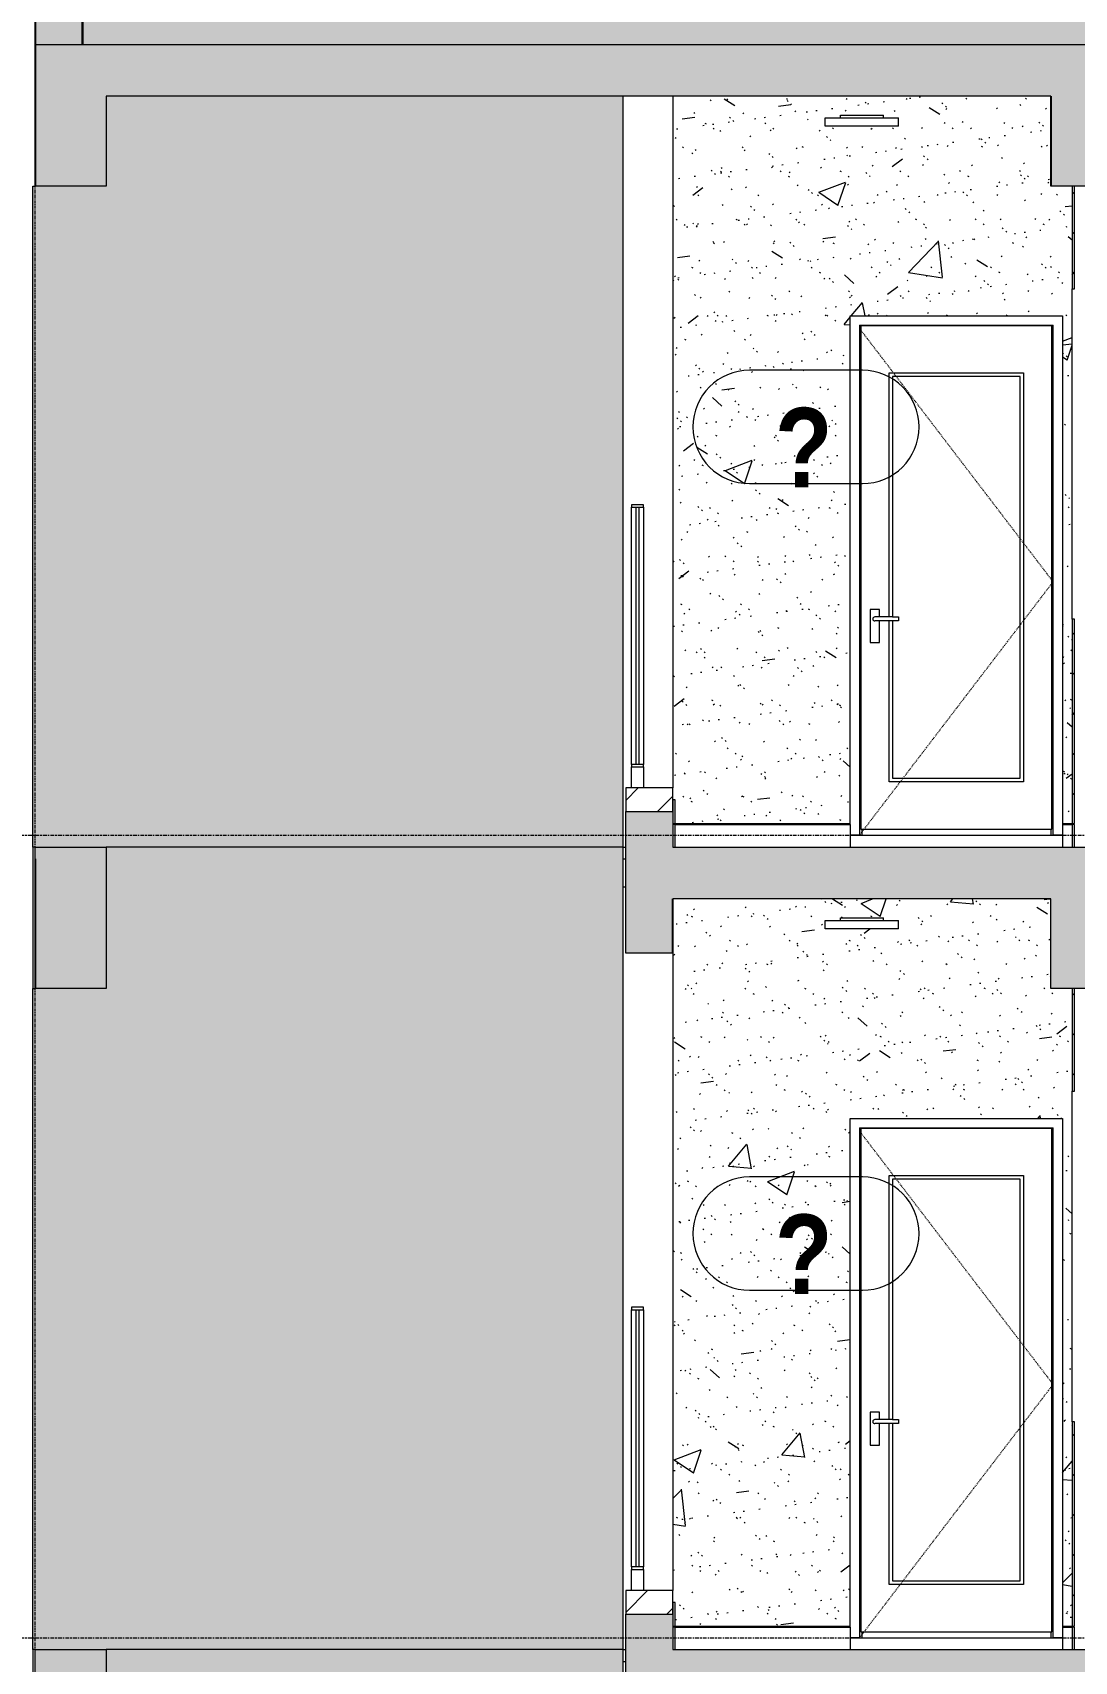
# Model space of a CAD drawing. Header units: millimetres. Extents: x 25061 to 259291, y -8723 to 35400.
# Drawn here: x 153999 to 158410, y 22500 to 29400 of the extents above; entities that cross this region are included whole.
import ezdxf

# ---------------------------------------------------------------- set-up
doc = ezdxf.new("R2010")
doc.units = ezdxf.units.MM
for name, pattern in [('Centre', [31.75, 6.35, -4.7625, 15.875, -4.7625]), ('Dash', [6.35, 3.175, -3.175]), ('Grid Line', [22.225, 12.7, -3.175, 3.175, -3.175])]:
    doc.linetypes.add(name, pattern=pattern)
for name, color, linetype, lineweight in [('0-2', 50, 'Continuous', 5), ('A-DETL-GENF-2', 7, 'Continuous', 9), ('A-DETL-GENF-HDLN-1', 7, 'Dash', 9), ('A-DETL-THIN', 151, 'Continuous', 9), ('A-DOOR', 31, 'Continuous', 9), ('A-DOOR-1', 7, 'Continuous', 9), ('A-FLOR-1', 10, 'Continuous', 25), ('A-FLOR-2', 7, 'Continuous', 9), ('A-FLOR-3', 192, 'Continuous', 25), ('A-FLOR-HRAL-1', 253, 'Continuous', 9), ('A-FLOR-LEVL-2', 51, 'Centre', 9), ('A-FLOR-PATT-1', 7, 'Continuous', 9), ('A-FLOR-PATT-3', 8, 'Continuous', 9), ('A-GLAZ-IDEN', 152, 'Continuous', 9), ('A-WALL', 113, 'Continuous', 9), ('A-WALL-2', 250, 'Continuous', 18), ('A-WALL-3', 7, 'Continuous', 9), ('A-WALL-PATT-1', 7, 'Continuous', 9), ('A-WALL-PATT-2', 9, 'Continuous', 9), ('A-WALL-PATT-3', 111, 'Continuous', 5), ('A-WALL-PATT-4', 111, 'Continuous', 9), ('E-LITE-EQPM', 33, 'Continuous', 9), ('E-LITE-EQPM-1', 7, 'Continuous', 9), ('I-WALL', 2, 'Continuous', 9), ('I-WALL-1', 250, 'Continuous', 18), ('I-WALL-2', 7, 'Continuous', 9), ('I-WALL-3', 2, 'Continuous', 18), ('S-BEAM-1', 12, 'Continuous', 5), ('S-BEAM-2', 10, 'Continuous', 25), ('S-GRID-1', 1, 'Grid Line', 9)]:
    doc.layers.add(name, color=color, linetype=linetype, lineweight=lineweight)
doc.styles.add('Arial_B_2', font='arialbd.ttf', dxfattribs={"width": 0.85, "height": 336})
pattern_1 = [(50, (-80880.3, 14125), (1165.978, -102.01), [121.92, -1341.12]), (355, (-80880.3, 14125), (-225.554, 1222.763), [97.536, -1072.896]), (100.451, (-80783.1, 14116.5), (940.433, 1120.746), [103.616, -1139.776]), (46.184, (-80880.3, 14450.1), (1734.906, -269.074), [182.88, -2011.68]), (96.636, (-80735.7, 14427.7), (1519.377, 1583.536), [155.424, -1709.665]), (351.184, (-80880.3, 14450.1), (1519.39, 1583.52), [146.304, -1609.344]), (21, (-80717.7, 14368.8), (970.332, -654.498), [121.92, -1341.12]), (326, (-80717.7, 14368.8), (395.533, 1178.804), [97.536, -1072.896]), (71.451, (-80636.9, 14314.3), (1365.87, 524.296), [103.616, -1139.776]), (37.5, (-80880.3, 14125), (19.767, 541.1527), [53.645, -1006.246, 53.645, -1035.507, -1076.96]), (37.5, (-80880.3, 14125), (19.767, 541.1527), [-2149.043, 53.645, -1023.315]), (7.5, (-80880.3, 14125), (427.646, 641.156), [53.645, -567.334, 53.645, -981.862, -410.464]), (7.5, (-80880.3, 14125), (427.646, 641.156), [-1656.486, 53.645, -356.819]), (327.5, (-81242.8, 14125), (867.782, -36.665), [53.645, -352.755, 53.645, -1214.323, -1682.496]), (327.5, (-81242.8, 14125), (867.782, -36.665), [-1674.368, 53.645, -1628.851]), (317.5, (-81405.4, 14125), (948.028, 162.731), [53.645, -474.675, 53.645, -788.416, -1194.816]), (317.5, (-81405.4, 14125), (948.028, 162.731), [-1370.38, 53.645, -1141.17])]
pattern_2 = [(37.5, (-80880.3, 14125), (-5.1206, 156.61216), [5.364, -118.181, 5.364, -132.812, -132.08]), (37.5, (-80880.3, 14125), (-5.1206, 156.61216), [-261.722, 5.364, -126.716]), (7.5, (-80880.3, 14125), (143.847, 229.3842), [5.364, -61.285, 5.364, -105.989, -42.672]), (7.5, (-80880.3, 14125), (143.847, 229.3842), [-178.003, 5.364, -37.308]), (327.5, (-80980.28, 14125), (253.11758, 0.46008), [5.364, -35.276, 5.364, -140.94, -191.008]), (327.5, (-80980.28, 14125), (253.11758, 0.46008), [-186.944, 5.364, -185.644]), (317.5, (-80980.28, 14125), (244.3381, 71.3376), [5.364, -14.956, 5.364, -90.546, -109.728]), (317.5, (-80980.28, 14125), (244.3381, 71.3376), [-116.23, 5.364, -104.364])]
pattern_3 = [(45, (-80880.3, 14125), (-84.8528, 84.8528), [])]
pattern_4 = [(45, (-80880.3, 14125), (-90.50967, 90.50967), [])]

# ---------------------------------------------------------------- blocks, each defined once
blk = doc.blocks.new('NCV_TKTC_KET CAU_rvt-2-TKCS_MẶT CẮT 2')
at = {"layer": 'A-FLOR-PATT-1'}
h = blk.add_hatch(color=256, dxfattribs=at)
h.paths.add_polyline_path([(-53452.6, 29150), (-53452.5, 29150), (-53452.6, 29350)])
h.paths.add_polyline_path([(-127252.6, 29150), (-127252.5, 29150), (-127252.6, 29350)])
at = {"layer": 'S-BEAM-1'}
for points in [[(-127052.6, 29350), (-127052.6, 29650), (-127252.6, 29650), (-127252.5, 29350), (-127131.2, 29350)], [(-127252.6, 28750), (-127252.5, 28750.4), (-127252.6, 28991.2)], [(-127252.6, 25350), (-127252.5, 25350), (-127252.6, 25900)]]:
    blk.add_hatch(color=256, dxfattribs=at).paths.add_polyline_path(points)
at = {"layer": 'A-FLOR-1'}
blk.add_line((-127252.6, 29350), (-127252.6, 29150), dxfattribs=at)
at = {"layer": 'A-FLOR-2'}
for p, q in [((-124762.6, 25950), (-124752.6, 25950)), ((-124752.6, 25780), (-124762.6, 25780)), ((-124762.6, 22550), (-124752.6, 22550))]:
    blk.add_line(p, q, dxfattribs=at)
at = {"layer": 'S-BEAM-2'}
for p, q in [((-127252.6, 29650), (-127252.6, 29350)), ((-127052.6, 29350), (-127052.6, 29650)), ((-127252.6, 29350), (-127252.6, 28750)), ((-122952.6, 29130), (-122952.6, 28750)), ((-127252.6, 25900), (-127252.6, 25350)), ((-124552.4, 25500), (-124552.4, 25730))]:
    blk.add_line(p, q, dxfattribs=at)
blk = doc.blocks.new('Railing - Railing-945079-TKCS_MẶT CẮT 2')
at = {"layer": 'A-FLOR-HRAL-1'}
for p, q in [((-124542.6, 22645), (-124552.6, 22645)), ((-124542.6, 22550), (-124542.6, 22645)), ((-124542.6, 22645), (-123802.6, 22645)), ((-123802.6, 22645), (-123802.6, 22550)), ((-122902.1, 22550), (-122902.1, 22645)), ((-122902.1, 22645), (-122862.6, 22645)), ((-122852.6, 22645), (-122862.6, 22645)), ((-122862.6, 22645), (-122862.6, 22550)), ((-122852.6, 22550), (-122852.6, 22645))]:
    blk.add_line(p, q, dxfattribs=at)
blk = doc.blocks.new('Railing - 10mm-V147-TKCS_MẶT CẮT 2')
at = {"layer": 'A-FLOR-HRAL-1'}
for p, q in [((-53407.635618, 5900), (-53407.635618, 6990)), ((-53397.635618, 6990), (-53397.635618, 5900))]:
    blk.add_line(p, q, dxfattribs=at)
blk = doc.blocks.new('Railing - 50 x 10mm-901224-TKCS_MẶT CẮT 2')
at = {"layer": 'A-FLOR-HRAL-1'}
for p, q in [((-36227.564287, 6990), (-36227.564287, 5900)), ((-36177.564287, 5900), (-36177.564287, 6990)), ((-36227.564287, 5890), (-36227.564287, 5800)), ((-36177.564287, 5800), (-36177.564287, 5890))]:
    blk.add_line(p, q, dxfattribs=at)
blk = doc.blocks.new('Railing - Railing-999874-TKCS_MẶT CẮT 2')
at = {"layer": 'A-FLOR-HRAL-1'}
for p, q in [((-124727.6, 24000), (-124727.6, 23990)), ((-124677.6, 24000), (-124727.6, 24000)), ((-124727.6, 23990), (-124677.6, 23990)), ((-124677.6, 23990), (-124677.6, 24000)), ((-124677.6, 22900), (-124727.6, 22900)), ((-124727.6, 22900), (-124727.6, 22890)), ((-124727.6, 22890), (-124677.6, 22890)), ((-124677.6, 22890), (-124677.6, 22900))]:
    blk.add_line(p, q, dxfattribs=at)
at = {"extrusion": (0, 0, -1), "zscale": -1}
blk.add_blockref('Railing - 50 x 10mm-901224-TKCS_MẶT CẮT 2', (160905.1, 17000), dxfattribs=at)
blk.add_blockref('Railing - 10mm-V147-TKCS_MẶT CẮT 2', (-71299.9, 17000))
blk = doc.blocks.new('LIC_12-ĐÈN LED VUÔNG GẮN NỔI 24W - LIC_12-ĐÈN LED VUÔNG GẮN NỔI 24W - ÁNH SÁNG VÀNG 4500K-516180-TKCS_MẶT CẮT 2')
at = {"layer": 'E-LITE-EQPM-1'}
for p, q in [((-51458.5, 8639), (-51147.5, 8639)), ((-51458.5, 8604), (-51458.5, 8639)), ((-51394, 8650), (-51212, 8650)), ((-51394, 8639), (-51394, 8650)), ((-51212, 8639), (-51212, 8650)), ((-51147.5, 8604), (-51147.5, 8639)), ((-51147.5, 8604), (-51458.5, 8604))]:
    blk.add_line(p, q, dxfattribs=at)
blk = doc.blocks.new('DOOR_CW_01 CANH MO-PANEL KINH - DIG_01-900x2200-CỬA NHÔM KÍNH-V160-TKCS_MẶT CẮT 2')
at = {"layer": 'A-DETL-GENF-HDLN-1'}
for p, q in [((-122942.6, 6673.5), (-123762.6, 7747)), ((-123762.6, 5600), (-122942.6, 6673.5))]:
    blk.add_line(p, q, dxfattribs=at)
at = {"layer": 'A-DOOR-1'}
for p, q in [((-123762.6, 7760), (-123762.6, 5600)), ((-123762.6, 7760), (-122942.6, 7760)), ((-122947.6, 7758), (-123757.6, 7758)), ((-123757.6, 7758), (-123757.6, 5626)), ((-122947.6, 5626), (-122947.6, 7758)), ((-122942.6, 5600), (-122942.6, 7760)), ((-123637.6, 6524.5), (-123637.6, 7558)), ((-123637.6, 7558), (-123067.6, 7558)), ((-123622.6, 7543), (-123622.6, 6524.5)), ((-123082.6, 7543), (-123622.6, 7543)), ((-123082.6, 5841), (-123082.6, 7543)), ((-123067.6, 7558), (-123067.6, 5826)), ((-123677.8, 6556), (-123717.3, 6556)), ((-123717.3, 6556), (-123717.3, 6416)), ((-123677.8, 6524.5), (-123677.8, 6556)), ((-123622.6, 6524.5), (-123697.6, 6524.5)), ((-123622.6, 6507.5), (-123697.6, 6507.5)), ((-123677.8, 6416), (-123677.8, 6507.5)), ((-123637.6, 5826), (-123637.6, 6507.5)), ((-123622.6, 6524.5), (-123596.8, 6524.5)), ((-123622.6, 6507.5), (-123622.6, 5841)), ((-123596.8, 6507.5), (-123622.6, 6507.5)), ((-123596.8, 6524.5), (-123596.8, 6507.5)), ((-123717.3, 6416), (-123677.8, 6416)), ((-123067.6, 5826), (-123637.6, 5826)), ((-123622.6, 5841), (-123082.6, 5841)), ((-123802.6, 5645), (-123802.6, 5650)), ((-123762.6, 5600), (-123802.6, 5600)), ((-123757.6, 5626), (-122947.6, 5626)), ((-123752.6, 5626), (-123752.6, 5600)), ((-122952.6, 5626), (-122952.6, 5600)), ((-122902.6, 5600), (-122942.6, 5600)), ((-122902.6, 5650), (-122902.6, 5600))]:
    blk.add_line(p, q, dxfattribs=at)
for start, end in [(90, 180), (180, 270)]:
    blk.add_arc((-123697.6, 6516), 8.5, start, end, dxfattribs=at)
blk = doc.blocks.new('NCV_TKTC_TANG 6 - 8_rvt-4-TKCS_MẶT CẮT 2')
at = {"layer": 'A-WALL-PATT-1'}
h = blk.add_hatch(dxfattribs=at)
h.set_pattern_fill('FP_39', color=256, style=0, pattern_type=2)
h.set_pattern_definition(pattern_3)
h.paths.add_polyline_path([(-122862.6, 22650), (-122852.6, 22650), (-122852.6, 23515), (-122862.6, 23515), (-122862.6, 22822.3)])
h.paths.add_polyline_path([(-122862.6, 24915), (-122852.6, 24915), (-122852.6, 25350), (-122862.6, 25350), (-122862.6, 25289.8)])
h = blk.add_hatch(dxfattribs=at)
h.set_pattern_fill('FP_39', color=256, style=0, pattern_type=2)
h.set_pattern_definition(pattern_3)
h.paths.add_polyline_path([(-124542.6, 22650), (-124542.6, 22750), (-124552.6, 22750), (-124552.6, 22650)])
at = {"layer": 'A-WALL-PATT-2'}
h = blk.add_hatch(dxfattribs=at)
h.set_pattern_fill('FP_37', color=256, style=0, pattern_type=2)
h.set_pattern_definition(pattern_1)
h.paths.add_polyline_path([(-122862.6, 22650), (-122862.6, 25350), (-122952.5, 25350), (-122952.5, 25730), (-124552.4, 25730), (-124552.6, 22750), (-124542.6, 22748.7), (-124542.6, 22650), (-123802.6, 22650), (-123802.6, 24800), (-122902.6, 24800), (-122902.6, 22650)])
h.paths.add_polyline_path([(-123624.1, 25604), (-123908, 25604), (-123908, 25639), (-123843.5, 25639), (-123843.5, 25650), (-123661.5, 25650), (-123661.5, 25639), (-123597, 25639), (-123597, 25604), (-123606, 25604)])
h = blk.add_hatch(dxfattribs=at)
h.set_pattern_fill('FP_38', color=256, style=0, pattern_type=2)
h.set_pattern_definition(pattern_2)
h.paths.add_polyline_path([(-122862.6, 22650), (-122862.6, 25350), (-122952.5, 25350), (-122952.5, 25730), (-124552.4, 25730), (-124552.6, 22750), (-124542.6, 22748.7), (-124542.6, 22650), (-123802.6, 22650), (-123802.6, 24800), (-122902.6, 24800), (-122902.6, 22650)])
h.paths.add_polyline_path([(-123624.1, 25604), (-123908, 25604), (-123908, 25639), (-123843.5, 25639), (-123843.5, 25650), (-123661.5, 25650), (-123661.5, 25639), (-123597, 25639), (-123597, 25604), (-123606, 25604)])
h = blk.add_hatch(dxfattribs=at)
h.set_pattern_fill('FP_34', color=256, style=0, pattern_type=2)
h.set_pattern_definition(pattern_4)
h.paths.add_polyline_path([(-124752.6, 22700), (-124552.6, 22700), (-124552.6, 22800), (-124752.6, 22800)])
at = {"layer": 'A-FLOR-2'}
for p, q in [((-123802.6, 22600), (-122902.6, 22600)), ((-122902.6, 22600), (-122902.6, 22550))]:
    blk.add_line(p, q, dxfattribs=at)
at = {"layer": 'A-WALL-2'}
for p, q in [((-124752.6, 22800), (-124752.6, 22700)), ((-124552.6, 22800), (-124752.6, 22800)), ((-124552.6, 22700), (-124552.6, 22800))]:
    blk.add_line(p, q, dxfattribs=at)
at = {"layer": 'A-WALL-3'}
for p, q in [((-124752.6, 25780), (-124762.6, 25780)), ((-122852.6, 24915), (-122852.6, 25350)), ((-122852.6, 22650), (-122852.6, 23515)), ((-123948, 22645), (-123948, 22650)), ((-124762.6, 22500), (-124752.6, 22500))]:
    blk.add_line(p, q, dxfattribs=at)
at = {"layer": 'I-WALL-1'}
for p, q in [((-122862.6, 25350), (-122862.6, 24915)), ((-122862.6, 24915), (-122852.6, 24915)), ((-122862.6, 23515), (-122862.6, 22650)), ((-122852.6, 23515), (-122862.6, 23515)), ((-124542.6, 22750), (-124552.6, 22750)), ((-124552.6, 22750), (-124552.6, 22700)), ((-124542.6, 22650), (-124542.6, 22750)), ((-124552.6, 22650), (-124542.6, 22650)), ((-122862.6, 22650), (-122852.6, 22650))]:
    blk.add_line(p, q, dxfattribs=at)
at = {"layer": 'I-WALL-2'}
for p, q in [((-124552.6, 25500), (-124552.6, 22800)), ((-122862.6, 23515), (-122862.6, 24915)), ((-123802.6, 22650), (-123802.6, 24800)), ((-123802.6, 24800), (-122902.6, 24800)), ((-122902.6, 24800), (-122902.6, 22650)), ((-124542.6, 22650), (-123802.6, 22650)), ((-122902.6, 22650), (-122862.6, 22650))]:
    blk.add_line(p, q, dxfattribs=at)
at = {"layer": ''}
for name in ['Railing - Railing-999874-TKCS_MẶT CẮT 2', 'Railing - Railing-945079-TKCS_MẶT CẮT 2']:
    blk.add_blockref(name, (0, 0), dxfattribs=at)
at = {"layer": 'A-DOOR'}
blk.add_blockref('DOOR_CW_01 CANH MO-PANEL KINH - DIG_01-900x2200-CỬA NHÔM KÍNH-V160-TKCS_MẶT CẮT 2', (0, 17000), dxfattribs=at)
at = {"layer": 'E-LITE-EQPM'}
blk.add_blockref('LIC_12-ĐÈN LED VUÔNG GẮN NỔI 24W - LIC_12-ĐÈN LED VUÔNG GẮN NỔI 24W - ÁNH SÁNG VÀNG 4500K-516180-TKCS_MẶT CẮT 2', (-72449.5, 17000), dxfattribs=at)
blk = doc.blocks.new('NCV_TKTC_TANG 6 - 8_rvt-5-TKCS_MẶT CẮT 2')
at = {"layer": 'A-WALL-PATT-1'}
h = blk.add_hatch(dxfattribs=at)
h.set_pattern_fill('FP_39', color=256, style=0, pattern_type=2)
h.set_pattern_definition(pattern_3)
h.paths.add_polyline_path([(-122862.6, 26050), (-122852.6, 26050), (-122852.6, 26915), (-122862.6, 26915), (-122862.6, 26523.6)])
h.paths.add_polyline_path([(-122862.6, 28315), (-122852.6, 28315), (-122852.6, 28750), (-122862.6, 28750), (-122862.6, 28374.3)])
h = blk.add_hatch(dxfattribs=at)
h.set_pattern_fill('FP_39', color=256, style=0, pattern_type=2)
h.set_pattern_definition(pattern_3)
h.paths.add_polyline_path([(-124542.6, 26050), (-124542.6, 26150), (-124552.6, 26150), (-124552.6, 26050)])
at = {"layer": 'A-WALL-PATT-2'}
h = blk.add_hatch(dxfattribs=at)
h.set_pattern_fill('FP_37', color=256, style=0, pattern_type=2)
h.set_pattern_definition(pattern_1)
h.paths.add_polyline_path([(-124419.3, 26050), (-123802.6, 26050), (-123802.6, 28200), (-122902.6, 28200), (-122902.6, 26050), (-122862.6, 26050), (-122862.6, 28750), (-122952.6, 28750), (-122952.6, 29130), (-124552.6, 29130), (-124552.6, 26150), (-124542.6, 26148.7), (-124542.6, 26050)])
h.paths.add_polyline_path([(-123606, 29004), (-123908, 29004), (-123908, 29039), (-123843.5, 29039), (-123843.5, 29050), (-123661.5, 29050), (-123661.5, 29039), (-123597, 29039), (-123597, 29004)])
h = blk.add_hatch(dxfattribs=at)
h.set_pattern_fill('FP_38', color=256, style=0, pattern_type=2)
h.set_pattern_definition(pattern_2)
h.paths.add_polyline_path([(-124419.3, 26050), (-123802.6, 26050), (-123802.6, 28200), (-122902.6, 28200), (-122902.6, 26050), (-122862.6, 26050), (-122862.6, 28750), (-122952.6, 28750), (-122952.6, 29130), (-124552.6, 29130), (-124552.6, 26150), (-124542.6, 26148.7), (-124542.6, 26050)])
h.paths.add_polyline_path([(-123606, 29004), (-123908, 29004), (-123908, 29039), (-123843.5, 29039), (-123843.5, 29050), (-123661.5, 29050), (-123661.5, 29039), (-123597, 29039), (-123597, 29004)])
h = blk.add_hatch(dxfattribs=at)
h.set_pattern_fill('FP_34', color=256, style=0, pattern_type=2)
h.set_pattern_definition(pattern_4)
h.paths.add_polyline_path([(-124752.6, 26100), (-124552.6, 26100), (-124552.6, 26200), (-124752.6, 26200)])
at = {"layer": 'A-FLOR-2'}
for p, q in [((-123802.6, 26000), (-122902.6, 26000)), ((-122902.6, 26000), (-122902.6, 25950))]:
    blk.add_line(p, q, dxfattribs=at)
at = {"layer": 'A-WALL-2'}
for p, q in [((-124752.6, 26200), (-124752.6, 26100)), ((-124552.6, 26200), (-124752.6, 26200)), ((-124552.6, 26100), (-124552.6, 26200))]:
    blk.add_line(p, q, dxfattribs=at)
at = {"layer": 'A-WALL-3'}
for p, q in [((-122852.6, 28315), (-122852.6, 28750)), ((-122852.6, 26050), (-122852.6, 26915)), ((-123948, 26045), (-123948, 26050)), ((-124762.6, 25900), (-124752.6, 25900))]:
    blk.add_line(p, q, dxfattribs=at)
at = {"layer": 'I-WALL-1'}
for p, q in [((-122862.6, 28750), (-122862.6, 28315)), ((-122862.6, 28315), (-122852.6, 28315)), ((-122862.6, 26915), (-122862.6, 26050)), ((-122852.6, 26915), (-122862.6, 26915)), ((-124542.6, 26150), (-124552.6, 26150)), ((-124552.6, 26150), (-124552.6, 26100)), ((-124542.6, 26050), (-124542.6, 26150)), ((-124552.6, 26050), (-124542.6, 26050)), ((-122862.6, 26050), (-122852.6, 26050))]:
    blk.add_line(p, q, dxfattribs=at)
at = {"layer": 'I-WALL-2'}
for p, q in [((-124552.6, 29130), (-124552.6, 26200)), ((-122862.6, 26915), (-122862.6, 28315)), ((-123802.6, 26050), (-123802.6, 28200)), ((-123802.6, 28200), (-122902.6, 28200)), ((-122902.6, 28200), (-122902.6, 26050)), ((-124542.6, 26050), (-123802.6, 26050)), ((-122902.6, 26050), (-122862.6, 26050))]:
    blk.add_line(p, q, dxfattribs=at)
at = {"layer": ''}
for name in ['Railing - Railing-999874-TKCS_MẶT CẮT 2', 'Railing - Railing-945079-TKCS_MẶT CẮT 2']:
    blk.add_blockref(name, (0, 3400), dxfattribs=at)
at = {"layer": 'A-DOOR'}
blk.add_blockref('DOOR_CW_01 CANH MO-PANEL KINH - DIG_01-900x2200-CỬA NHÔM KÍNH-V160-TKCS_MẶT CẮT 2', (0, 20400), dxfattribs=at)
at = {"layer": 'E-LITE-EQPM'}
blk.add_blockref('LIC_12-ĐÈN LED VUÔNG GẮN NỔI 24W - LIC_12-ĐÈN LED VUÔNG GẮN NỔI 24W - ÁNH SÁNG VÀNG 4500K-516180-TKCS_MẶT CẮT 2', (-72449.5, 20400), dxfattribs=at)
blk = doc.blocks.new('SSA-WINDOW TAG - 10-2062020-TKCS_MẶT CẮT 2')
at = {"layer": 'A-GLAZ-IDEN'}
for p, q in [((-117145.064287, 7454.4), (-117622.564287, 7454.4)), ((-117622.564287, 6974.4), (-117145.064287, 6974.4))]:
    blk.add_line(p, q, dxfattribs=at)
for centre, start, end in [((-117622.564287, 7214.4), 90, 270), ((-117145.064287, 7214.4), 270, 90)]:
    blk.add_arc(centre, 240, start, end, dxfattribs=at)

msp = doc.modelspace()

# ---------------------------------------------------------------- hatches: boundary and pattern name
at = {"layer": 'A-DETL-GENF-2'}
h = msp.add_hatch(color=256, dxfattribs=at)
h.paths.add_polyline_path([(236810.2, 28749.3), (236810.2, 29150), (238610.2, 29150), (238610.2, 28900), (238810.2, 28900), (238810.2, 29150), (243010.3, 29150), (243010.3, 28750), (243310.2, 28750), (243310.2, 29130), (247310.3, 29130), (247310.3, 28750), (247610.2, 28750), (247610.2, 29350), (227810.3, 29350), (227810.3, 28750), (228110.3, 28750), (228110.3, 29130), (232178.9, 29130), (232178.9, 28950), (232410.2, 28950), (232410.2, 29150), (236210.2, 29150), (236210.2, 28749.3), (236364.9, 28749.3)])
h.paths.add_polyline_path([(154310.3, 28750), (154310.3, 29130), (158310.3, 29130), (158310.3, 28750), (158610.3, 28750), (158610.3, 29150), (162810.2, 29150), (162810.2, 28900), (163010.2, 28900), (163010.2, 29150), (164810.2, 29150), (164810.2, 28900), (165410.3, 28900), (165410.3, 29150), (169310.6, 29150), (169310.6, 28950), (169510.6, 28950), (169510.6, 29130), (173510.3, 29130), (173510.3, 28750), (173810.3, 28750), (173810.3, 29500), (173610.3, 29500), (173610.3, 29350), (154010.3, 29350), (154010.3, 28750)])
h = msp.add_hatch(color=256, dxfattribs=at)
h.paths.add_polyline_path([(154310.3, 25350), (154310.3, 25950), (154010.3, 25950), (154010.3, 25350)])
h.paths.add_polyline_path([(247310.3, 25350), (247610.2, 25350), (247610.2, 25950), (247310.3, 25950)])
h.paths.add_polyline_path([(227810.3, 25350), (228110.3, 25350), (228110.3, 25730), (232109.9, 25730), (232109.9, 25550), (232309.9, 25550), (232309.9, 25750), (236210.2, 25750), (236210.2, 25500), (236810.2, 25500), (236810.2, 25750), (239210.2, 25750), (239210.2, 25500), (239410.1, 25500), (239410.1, 25750), (243010.3, 25750), (243010.3, 25350), (243310.2, 25350), (243310.2, 25730), (244910.2, 25730), (244910.2, 25500), (245110.2, 25500), (245110.2, 26100), (244910.2, 26100), (244910.2, 25950), (227810.3, 25950), (227810.3, 25906.7)])
h.paths.add_polyline_path([(173810.3, 25350), (173810.3, 26100), (173610.3, 26100), (173610.3, 25950), (156710.2, 25950), (156710.2, 26100), (156510.2, 26100), (156510.2, 25500), (156710.2, 25500), (156710.2, 25730), (158310.3, 25730), (158310.3, 25350), (158610.3, 25350), (158610.3, 25750), (162210.3, 25750), (162210.3, 25500), (162410.2, 25500), (162410.2, 25750), (164810.2, 25750), (164810.2, 25500), (165410.3, 25500), (165410.3, 25750), (169310.6, 25750), (169310.6, 25550), (169510.6, 25550), (169510.6, 25730), (173510.3, 25730), (173510.3, 25350), (173543, 25350)])
h = msp.add_hatch(color=256, dxfattribs=at)
h.paths.add_polyline_path([(154310.3, 21950), (154310.3, 22550), (154010.3, 22550), (154010.3, 21950)])
h.paths.add_polyline_path([(247310.3, 21950), (247610.2, 21950), (247610.2, 22550), (247310.3, 22550)])
h.paths.add_polyline_path([(243310.2, 21950), (243310.2, 22330), (244910.2, 22330), (244910.2, 22100), (245110.2, 22100), (245110.2, 22700), (244910.2, 22700), (244910.2, 22550), (227810.3, 22550), (227810.3, 21950), (228110.3, 21950), (228110.3, 22330), (232109.9, 22330), (232109.9, 22150), (232309.9, 22150), (232309.9, 22350), (236210.2, 22350), (236210.2, 22100), (236810.2, 22100), (236810.2, 22350), (239210.2, 22350), (239210.2, 22100), (239410.1, 22100), (239410.1, 22350), (243010.3, 22350), (243010.3, 21950)])
h.paths.add_polyline_path([(173510.3, 21950), (173810.3, 21950), (173810.3, 22700), (173610.3, 22700), (173610.3, 22550), (156710.2, 22550), (156710.2, 22700), (156510.2, 22700), (156510.2, 22100), (156710.2, 22100), (156710.2, 22330), (158310.3, 22330), (158310.3, 21950), (158610.3, 21950), (158610.3, 22350), (162210.3, 22350), (162210.3, 22100), (162410.2, 22100), (162410.2, 22350), (164810.2, 22350), (164810.2, 22100), (165410.3, 22100), (165410.3, 22350), (169310.6, 22350), (169310.6, 22150), (169510.6, 22150), (169510.6, 22330), (173510.3, 22330)])
at = {"layer": 'A-FLOR-PATT-3'}
h = msp.add_hatch(dxfattribs=at)
h.set_pattern_fill('FP_36', color=256, style=0, pattern_type=2)
h.set_pattern_definition([(0, (200382.47, 14125), (650.24, 162.56), [53.645, -434.035, 53.645, -3034.995]), (0, (200382.47, 14125), (650.24, 162.56), [-541.325, -434.035, 53.645, -921.715, -1625.6]), (0, (200382.47, 14125), (650.24, 162.56), [-1950.72, 53.645, -434.035, 53.645, -1084.275]), (0, (200382.47, 14125), (650.24, 162.56), [-2492.045, -271.475, 53.645, -759.155]), (120, (200626.31, 14206.28), (-465.9011, 481.84436), [53.645, -434.035, 53.645, -3034.995]), (120, (200626.31, 14206.28), (-465.9011, 481.84436), [-541.325, -434.035, 53.645, -921.715, -1625.6]), (120, (200626.31, 14206.28), (-465.9011, 481.84436), [-1950.72, 53.645, -434.035, 53.645, -1084.275]), (120, (200626.31, 14206.28), (-465.9011, 481.84436), [-2492.045, -271.475, 53.645, -759.155]), (240, (200707.6, 14531.4), (-184.3389, -644.40436), [53.645, -434.035, 53.645, -3034.995]), (240, (200707.6, 14531.4), (-184.3389, -644.40436), [-541.325, -434.035, 53.645, -921.715, -1625.6]), (240, (200707.6, 14531.4), (-184.3389, -644.40436), [-1950.72, 53.645, -434.035, 53.645, -1084.275]), (240, (200707.6, 14531.4), (-184.3389, -644.40436), [-2492.045, -271.475, 53.645, -759.155])])
h.paths.add_polyline_path([(154210.2, 29350), (173610.2, 29350.3), (173610.2, 29500), (154210.2, 29500)])
h.paths.add_polyline_path([(247410.2, 29350), (247410.2, 29500), (228010.1, 29500), (228010.1, 29350), (247310.3, 29350)])
at = {"layer": 'A-WALL-PATT-3'}
for points in [[(154010.1, 25950), (154010.2, 25950), (154010.1, 28750), (154000.2, 28750), (154000.2, 25950)], [(154000.2, 22550), (154010.2, 22550), (154010.1, 25350), (154000.2, 25350), (154000.2, 24056)]]:
    msp.add_hatch(color=256, dxfattribs=at).paths.add_polyline_path(points)
at = {"layer": 'A-WALL-PATT-4'}
for points in [[(154310.3, 25950), (156500.1, 25950), (156500.1, 29130), (154310.3, 29130), (154310.1, 28750), (154010.2, 28749.9), (154010.3, 25950), (154310.1, 25950)], [(154010.2, 22550), (156500.1, 22550), (156500.1, 25950), (154310.3, 25950), (154310.2, 25350), (154010.2, 25349.9), (154010.2, 24056)], [(154005.1, 19150), (156500.1, 19150), (156500.1, 22550), (154310.3, 22550), (154310.2, 21950), (154010.2, 21950), (154010.1, 21950), (154005.1, 21950)]]:
    msp.add_hatch(color=256, dxfattribs=at).paths.add_polyline_path(points)

# ---------------------------------------------------------------- linework, layer by layer
at = {"layer": 'A-DETL-THIN'}
for p, q in [((154010.3, 28750), (154010.3, 29350)), ((154010.3, 29350), (154131.6, 29350)), ((154131.6, 29350), (173610.3, 29350)), ((158310.3, 29130), (154310.3, 29130)), ((154310.3, 29130), (154310.3, 28750)), ((158310.3, 28750), (158310.3, 29130)), ((154310.3, 28750), (154010.3, 28750)), ((158610.3, 28750), (158310.3, 28750)), ((156510.2, 25905.5), (156510.2, 26100)), ((156510.2, 26100), (156710.2, 26100)), ((156710.2, 26100), (156710.2, 25950)), ((154010.3, 25350), (154010.3, 25950)), ((154010.3, 25950), (154310.3, 25950)), ((154310.3, 25950), (154310.3, 25350)), ((156710.2, 25950), (173610.3, 25950)), ((156510.2, 25500), (156510.2, 25905.5)), ((158310.3, 25730), (156710.2, 25730)), ((156710.2, 25730), (156710.2, 25500)), ((158310.3, 25350), (158310.3, 25730)), ((156710.2, 25500), (156510.2, 25500)), ((154310.3, 25350), (154010.3, 25350)), ((158610.3, 25350), (158310.3, 25350)), ((156510.2, 22505.5), (156510.2, 22700)), ((156510.2, 22700), (156710.2, 22700)), ((156710.2, 22700), (156710.2, 22550)), ((154010.3, 21950), (154010.3, 22550)), ((154010.3, 22550), (154310.3, 22550)), ((154310.3, 22550), (154310.3, 21950)), ((156510.2, 22100), (156510.2, 22505.5)), ((156710.2, 22550), (173610.3, 22550))]:
    msp.add_line(p, q, dxfattribs=at)
at = {"layer": 'A-FLOR-3'}
msp.add_line((154210.2, 29500), (154210.2, 29350), dxfattribs=at)
at = {"layer": 'A-FLOR-LEVL-2'}
for p, q in [((147110.2, 26000), (255566.7, 26000)), ((147110.2, 22600), (255566.7, 22600))]:
    msp.add_line(p, q, dxfattribs=at)
at = {"layer": 'A-WALL'}
for p, q in [((154000.2, 25950), (154000.2, 28750)), ((154000.2, 28750), (154010.1, 28750)), ((154000.2, 22550), (154000.2, 25350))]:
    msp.add_line(p, q, dxfattribs=at)
at = {"layer": 'I-WALL'}
for p, q in [((156500.1, 16000), (156500.1, 29130)), ((156500.1, 25950), (154310.3, 25950)), ((156500.1, 22550), (154310.3, 22550))]:
    msp.add_line(p, q, dxfattribs=at)
at = {"layer": 'I-WALL-3'}
for p, q in [((154010.1, 25950), (154000.1, 25950)), ((154000.1, 25950), (154000.1, 25350)), ((154010.1, 25350), (154010.1, 25950)), ((154000.1, 25350), (154010.1, 25350)), ((154010.1, 22550), (154000.1, 22550)), ((154000.1, 22550), (154000.1, 21950)), ((154010.1, 21950), (154010.1, 22550))]:
    msp.add_line(p, q, dxfattribs=at)
at = {"layer": 'S-GRID-1'}
msp.add_line((154010.2, -3283.1), (154010.2, 30285.9), dxfattribs=at)

# ---------------------------------------------------------------- block references
at = {"layer": '0-2'}
for name in ['NCV_TKTC_KET CAU_rvt-2-TKCS_MẶT CẮT 2', 'NCV_TKTC_TANG 6 - 8_rvt-5-TKCS_MẶT CẮT 2', 'NCV_TKTC_TANG 6 - 8_rvt-4-TKCS_MẶT CẮT 2']:
    msp.add_blockref(name, (281262.8, 0), dxfattribs=at)
at = {"layer": 'A-GLAZ-IDEN'}
for p in [(274657.4, 20514.9), (274657.4, 17098)]:
    msp.add_blockref('SSA-WINDOW TAG - 10-2062020-TKCS_MẶT CẮT 2', p, dxfattribs=at)

# ---------------------------------------------------------------- texts
at = {"layer": 'A-GLAZ-IDEN', "char_height": 336, "width": 251.6, "attachment_point": 5, "line_spacing_factor": 0.936439, "style": 'Arial_B_2'}
for insert in [(157264.3, 27642), (157264.3, 24225.1)]:
    msp.add_mtext('\\pt6.80064,13.60128,20.39856,27.1992,33.99984,40.80048,47.60112,54.3984,61.19904,67.99968,74.80032,81.60096,88.4016,95.19888,101.99952,108.80016,115.6008,122.40144,129.19872,135.99936,142.8,149.60064,156.40128,163.19856,169.9992,176.79984,183.60048,190.40112,197.1984,203.99904,210.79968,217.60032;?', dxfattribs=dict(at, insert=insert))

doc.saveas('drawing.dxf')
